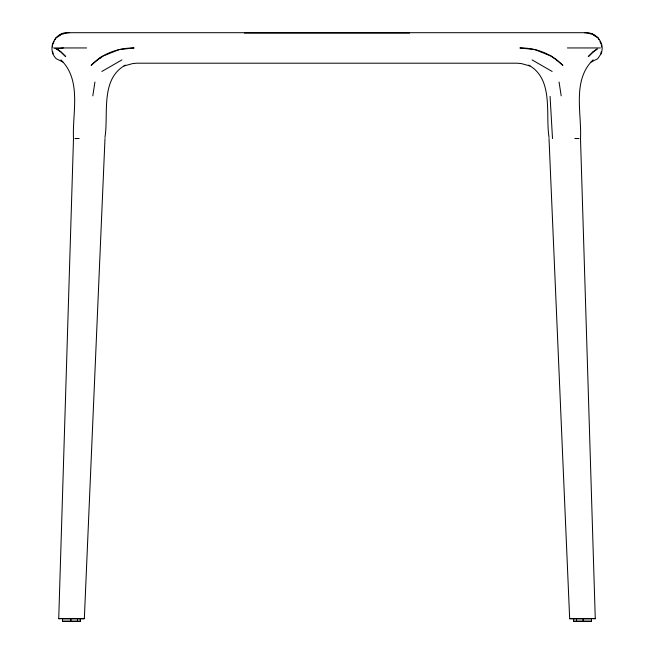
<?xml version="1.0" encoding="UTF-8"?>
<svg xmlns="http://www.w3.org/2000/svg" width="654" height="654" viewBox="0 0 654 654"><rect width="100%" height="100%" fill="white"/><g stroke="black" fill="none" stroke-linecap="round" stroke-linejoin="round"><path stroke-width="0.98" d="M583.057 621.267L583.123 618.766L591.404 618.766L591.559 621.275L573.468 621.292L573.836 618.774L583.123 618.766M61.901 618.463L58.729 618.684L73.501 138.558C72.202 112.75 81.995 80.368 60.92 59.874M58.729 618.684L84.333 618.7L104.992 138.558M77.515 618.741L62.596 618.766L62.441 621.275L77.401 621.275L77.515 618.741L80.45 618.774M104.951 137.536C108.752 114.09 99.939 79.199 125.347 65.114M591.102 62.032L597.74 58.729L601.042 53.783L601.173 51.838M601.492 46.982L601.623 45.036L599.898 41.537M92.811 95.844L94.928 82.02M601.042 53.783C605.563 43.025 595.778 31.474 584.496 32.7L69.504 32.7C55.525 30.746 46.009 48.764 56.26 58.729L62.898 62.032M54.102 41.537L52.377 45.036L52.508 46.982M54.969 39.796L56.26 37.172M593.08 59.874C572.005 80.368 581.798 112.75 580.499 138.558L595.271 618.684L592.099 618.463M101.861 71.466L121.922 59.898M99.056 58.737L101.82 57.176M124.064 65.956L132.705 63.569L136.988 63.193L517.012 63.193L521.295 63.569L529.936 65.956M69.504 32.7L62.138 33.877L57.266 37.041L61.877 33.738L63.92 33.73M63.332 47.946L56.71 48.952L53.653 47.946L86.59 47.946M62.441 621.275L80.532 621.292L80.164 618.774M549.008 138.558L569.667 618.7L574.114 618.684M595.271 618.684L569.667 618.7M244.408 33.027L409.592 33.027M567.41 47.946L600.347 47.946M79.886 618.684L84.333 618.7M590.08 33.73L592.123 33.738L596.734 37.041L591.862 33.877L584.496 32.7M77.401 621.275L80.532 621.292M573.468 621.292L591.559 621.275M532.078 59.898L552.139 71.466M528.653 65.114C554.061 79.199 545.248 114.09 549.049 137.536M597.74 37.172L599.031 39.796M559.072 82.02L561.189 95.844M52.827 51.838L52.958 53.783M550.079 96.367L552.507 138.558M576.485 618.741L576.599 621.275M70.877 618.766L70.943 621.267M78.93 138.493L75.161 138.558L78.93 138.493M552.458 56.653L552.18 57.176L554.944 58.737L562.873 65.392C551.706 53.759 535.953 47.767 519.889 47.946L534.89 49.59L552.458 56.653M593.104 51.879L588.273 56.62L593.677 51.404L597.29 48.952L593.104 51.879M96.686 60.667L91.127 65.392C102.204 53.571 118.112 47.889 134.111 47.946L119.11 49.59L101.542 56.653L96.686 60.667M578.839 138.558L575.07 138.493L578.839 138.558M60.323 51.404L56.71 48.952L60.896 51.879L65.727 56.62L60.323 51.404"/></g></svg>
